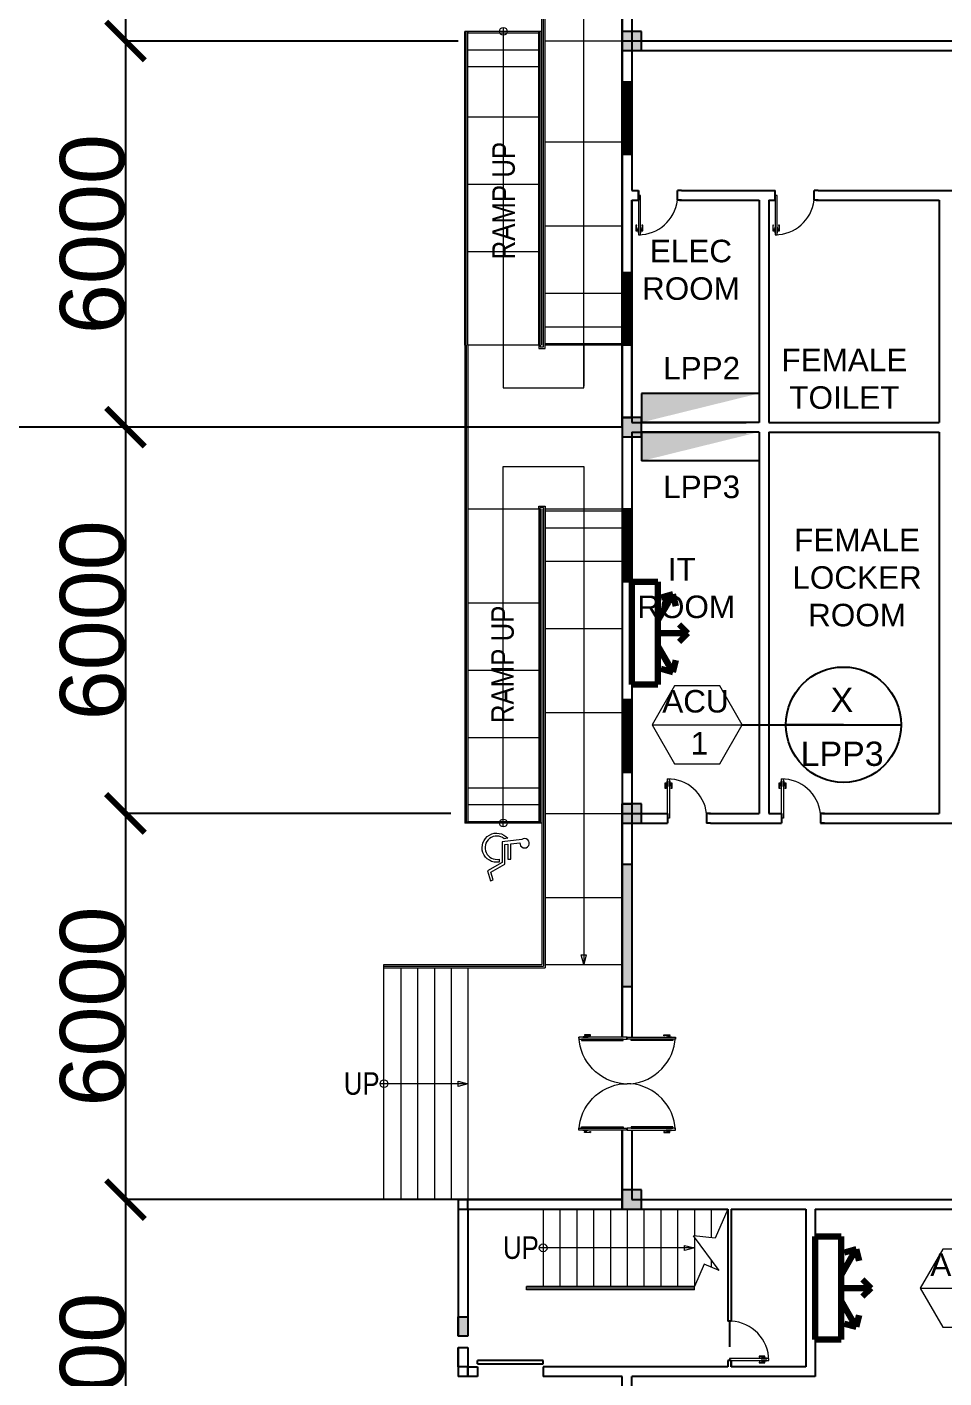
# Model space of a CAD drawing. Header units: millimetres. Extents: x 3339 to 2017737, y 4955 to 2748989.
# Drawn here: x 1275940 to 1290193, y 1246938 to 1267927 of the extents above; entities that cross this region are included whole.
import ezdxf

# ---------------------------------------------------------------- set-up
doc = ezdxf.new("R2010")
doc.units = ezdxf.units.MM
doc.header["$LTSCALE"] = 30
for name, color, linetype, lineweight in [('A-DETL-GENF', 92, 'Continuous', 13), ('A-DOOR', 31, 'Continuous', 13), ('ACU', 4, 'Continuous', 13), ('STAIR', 1, 'Continuous', 5), ('T-WAL', 4, 'Continuous', 5)]:
    doc.layers.add(name, color=color, linetype=linetype, lineweight=lineweight)
for name, color, linetype in [('DIM LINES', 7, 'Continuous'), ('TEXT', 7, 'Continuous'), ('window', 92, 'Continuous')]:
    doc.layers.add(name, color=color, linetype=linetype)
doc.styles.add('Arial Narrow', font='ARIALN.TTF', dxfattribs={"height": 200})
doc.styles.get("Standard").update_dxf_attribs({"font": 'arial.ttf'})
doc.dimstyles.new('GREEN', dxfattribs={"dimtxt": 1000, "dimasz": 600, "dimexe": 0.18, "dimexo": 0.0625, "dimgap": 0.09, "dimtad": 2, "dimdec": 0, "dimzin": 0, "dimdsep": 46, "dimtxsty": 'Standard', "dimblk": 'ARCHTICK', "dimcen": 0.09, "dimclrd": 3, "dimclre": 3, "dimclrt": 2, "dimadec": 0, "dimazin": 0, "dimtfac": 1, "dimtdec": 0, "dimtofl": 0, "dimtmove": 0, "dimatfit": 3, "dimfxl": 1, "dimtolj": 1, "dimtzin": 0, "dimarcsym": 0})
pattern_1 = [(45, (1284139.95848, 1237541.24652), (-0.08838834765, 0.08838834765), [])]
pattern_2 = [(45, (1284139.95848, 1240503.74652), (-0.08838834765, 0.08838834765), [])]

# ---------------------------------------------------------------- blocks, each defined once
blk = doc.blocks.new('_ArchTick')
at = {"color": 0, "linetype": 'ByBlock', "const_width": 0.15}
blk.add_lwpolyline([(-0.5, -0.5), (0.5, 0.5)], dxfattribs=at)
blk = doc.blocks.new('*D723')
at = {"layer": 'Defpoints', "color": 0, "transparency": 16777216}
for p in [(1268483, 1308509), (1285193, 1308509), (1285193, 1238709)]:
    blk.add_point(p, dxfattribs=at)
at = {"layer": 'DIM LINES', "color": 3, "linetype": 'ByBlock', "lineweight": -2, "transparency": 16777216}
for p, q in [((1285193, 1308509), (1268483, 1308509)), ((1268483, 1238709), (1268483, 1308509)), ((1285193, 1238709), (1268483, 1238709))]:
    blk.add_line(p, q, dxfattribs=at)
at = {"layer": 'DIM LINES', "color": 3, "lineweight": -2, "transparency": 16777216, "xscale": 600, "yscale": 600, "zscale": 600}
for p, rotation in [((1268483, 1308509), 90), ((1268483, 1238709), 270)]:
    blk.add_blockref('_ArchTick', p, dxfattribs=dict(at, rotation=rotation))
at = {"layer": 'DIM LINES', "color": 2, "transparency": 16777216, "insert": (1267973, 1273609), "char_height": 1000, "attachment_point": 5, "rotation": 90}
blk.add_mtext('\\A1;69800', dxfattribs=at)
blk = doc.blocks.new('*D756')
at = {"layer": 'Defpoints', "color": 0, "transparency": 16777216}
for p in [(1273181, 1261709), (1285193, 1261709), (1285193, 1238709)]:
    blk.add_point(p, dxfattribs=at)
at = {"layer": 'DIM LINES', "color": 3, "linetype": 'ByBlock', "lineweight": -2, "transparency": 16777216}
for p, q in [((1285193, 1261709), (1273181, 1261709)), ((1273181, 1238709), (1273181, 1261709)), ((1285193, 1238709), (1273181, 1238709))]:
    blk.add_line(p, q, dxfattribs=at)
at = {"layer": 'DIM LINES', "color": 3, "lineweight": -2, "transparency": 16777216, "xscale": 600, "yscale": 600, "zscale": 600}
for p, rotation in [((1273181, 1261709), 90), ((1273181, 1238709), 270)]:
    blk.add_blockref('_ArchTick', p, dxfattribs=dict(at, rotation=rotation))
at = {"layer": 'DIM LINES', "color": 2, "transparency": 16777216, "insert": (1272670, 1250209), "char_height": 1000, "attachment_point": 5, "rotation": 90}
blk.add_mtext('\\A1;23000', dxfattribs=at)
blk = doc.blocks.new('*D877')
at = {"layer": 'Defpoints', "color": 0, "transparency": 16777216}
for p in [(1273181, 1284709), (1285193, 1284709), (1285193, 1261709)]:
    blk.add_point(p, dxfattribs=at)
at = {"layer": 'DIM LINES', "color": 3, "linetype": 'ByBlock', "lineweight": -2, "transparency": 16777216}
for p, q in [((1285193, 1284709), (1273181, 1284709)), ((1273181, 1261709), (1273181, 1284709)), ((1285193, 1261709), (1273181, 1261709))]:
    blk.add_line(p, q, dxfattribs=at)
at = {"layer": 'DIM LINES', "color": 3, "lineweight": -2, "transparency": 16777216, "xscale": 600, "yscale": 600, "zscale": 600}
for p, rotation in [((1273181, 1284709), 90), ((1273181, 1261709), 270)]:
    blk.add_blockref('_ArchTick', p, dxfattribs=dict(at, rotation=rotation))
at = {"layer": 'DIM LINES', "color": 2, "transparency": 16777216, "insert": (1272670, 1273209), "char_height": 1000, "attachment_point": 5, "rotation": 90}
blk.add_mtext('\\A1;23000', dxfattribs=at)
blk = doc.blocks.new('*D757')
at = {"layer": 'Defpoints', "color": 0, "transparency": 16777216}
for p in [(1285193, 1261709), (1277470, 1255709), (1282529, 1255709)]:
    blk.add_point(p, dxfattribs=at)
at = {"layer": 'DIM LINES', "color": 3, "linetype": 'ByBlock', "lineweight": -2, "transparency": 16777216}
for p, q in [((1285193, 1261709), (1277470, 1261709)), ((1277470, 1261709), (1277470, 1255709)), ((1282529, 1255709), (1277470, 1255709))]:
    blk.add_line(p, q, dxfattribs=at)
at = {"layer": 'DIM LINES', "color": 3, "lineweight": -2, "transparency": 16777216, "xscale": 600, "yscale": 600, "zscale": 600}
for p, rotation in [((1277470, 1261709), 90), ((1277470, 1255709), 270)]:
    blk.add_blockref('_ArchTick', p, dxfattribs=dict(at, rotation=rotation))
at = {"layer": 'DIM LINES', "color": 2, "transparency": 16777216, "insert": (1276959, 1258709), "char_height": 1000, "attachment_point": 5, "rotation": 90}
blk.add_mtext('\\A1;6000', dxfattribs=at)
blk = doc.blocks.new('*D758')
at = {"layer": 'Defpoints', "color": 0, "transparency": 16777216}
for p in [(1282529, 1255709), (1277470, 1249709), (1285193, 1249709)]:
    blk.add_point(p, dxfattribs=at)
at = {"layer": 'DIM LINES', "color": 3, "linetype": 'ByBlock', "lineweight": -2, "transparency": 16777216}
for p, q in [((1282529, 1255709), (1277470, 1255709)), ((1277470, 1255709), (1277470, 1249709)), ((1285193, 1249709), (1277470, 1249709))]:
    blk.add_line(p, q, dxfattribs=at)
at = {"layer": 'DIM LINES', "color": 3, "lineweight": -2, "transparency": 16777216, "xscale": 600, "yscale": 600, "zscale": 600}
for p, rotation in [((1277470, 1255709), 90), ((1277470, 1249709), 270)]:
    blk.add_blockref('_ArchTick', p, dxfattribs=dict(at, rotation=rotation))
at = {"layer": 'DIM LINES', "color": 2, "transparency": 16777216, "insert": (1276959, 1252709), "char_height": 1000, "attachment_point": 5, "rotation": 90}
blk.add_mtext('\\A1;6000', dxfattribs=at)
blk = doc.blocks.new('*D759')
at = {"layer": 'Defpoints', "color": 0, "transparency": 16777216}
for p in [(1285193, 1249709), (1277470, 1243709), (1285193, 1243709)]:
    blk.add_point(p, dxfattribs=at)
at = {"layer": 'DIM LINES', "color": 3, "linetype": 'ByBlock', "lineweight": -2, "transparency": 16777216}
for p, q in [((1285193, 1249709), (1277470, 1249709)), ((1277470, 1249709), (1277470, 1243709)), ((1285193, 1243709), (1277470, 1243709))]:
    blk.add_line(p, q, dxfattribs=at)
at = {"layer": 'DIM LINES', "color": 3, "lineweight": -2, "transparency": 16777216, "xscale": 600, "yscale": 600, "zscale": 600}
for p, rotation in [((1277470, 1249709), 90), ((1277470, 1243709), 270)]:
    blk.add_blockref('_ArchTick', p, dxfattribs=dict(at, rotation=rotation))
at = {"layer": 'DIM LINES', "color": 2, "transparency": 16777216, "insert": (1276959, 1246709), "char_height": 1000, "attachment_point": 5, "rotation": 90}
blk.add_mtext('\\A1;6000', dxfattribs=at)
blk = doc.blocks.new('*D760')
at = {"layer": 'Defpoints', "color": 0, "transparency": 16777216}
for p in [(1282642, 1267709), (1277470, 1261709), (1285193, 1261709)]:
    blk.add_point(p, dxfattribs=at)
at = {"layer": 'DIM LINES', "color": 3, "linetype": 'ByBlock', "lineweight": -2, "transparency": 16777216}
for p, q in [((1282642, 1267709), (1277470, 1267709)), ((1277470, 1267709), (1277470, 1261709)), ((1285193, 1261709), (1277470, 1261709))]:
    blk.add_line(p, q, dxfattribs=at)
at = {"layer": 'DIM LINES', "color": 3, "lineweight": -2, "transparency": 16777216, "xscale": 600, "yscale": 600, "zscale": 600}
for p, rotation in [((1277470, 1267709), 90), ((1277470, 1261709), 270)]:
    blk.add_blockref('_ArchTick', p, dxfattribs=dict(at, rotation=rotation))
at = {"layer": 'DIM LINES', "color": 2, "transparency": 16777216, "insert": (1276959, 1264709), "char_height": 1000, "attachment_point": 5, "rotation": 90}
blk.add_mtext('\\A1;6000', dxfattribs=at)
blk = doc.blocks.new('*D762')
at = {"layer": 'Defpoints', "color": 0, "transparency": 16777216}
for p in [(1285193, 1273709), (1277470, 1267709), (1282642, 1267709)]:
    blk.add_point(p, dxfattribs=at)
at = {"layer": 'DIM LINES', "color": 3, "linetype": 'ByBlock', "lineweight": -2, "transparency": 16777216}
for p, q in [((1285193, 1273709), (1277470, 1273709)), ((1277470, 1273709), (1277470, 1267709)), ((1282642, 1267709), (1277470, 1267709))]:
    blk.add_line(p, q, dxfattribs=at)
at = {"layer": 'DIM LINES', "color": 3, "lineweight": -2, "transparency": 16777216, "xscale": 600, "yscale": 600, "zscale": 600}
for p, rotation in [((1277470, 1273709), 90), ((1277470, 1267709), 270)]:
    blk.add_blockref('_ArchTick', p, dxfattribs=dict(at, rotation=rotation))
at = {"layer": 'DIM LINES', "color": 2, "transparency": 16777216, "insert": (1276959, 1270709), "char_height": 1000, "attachment_point": 5, "rotation": 90}
blk.add_mtext('\\A1;6000', dxfattribs=at)
blk = doc.blocks.new('slash')
at = {"layer": 'STAIR'}
for p, q in [((2543, 11669), (2695, 12018)), ((2309, 11772), (2708, 11231)), ((2173, 10818), (2370, 11270))]:
    blk.add_line(p, q, dxfattribs=at)
for points in [[(2309, 11772), (2543, 11669)], [(2370, 11270), (2708, 11231)]]:
    blk.add_lwpolyline(points, dxfattribs=at)
blk = doc.blocks.new('double door no base 0.5')
at = {"color": 0}
for p, q in [((62065, 59903), (62095, 59903)), ((63478, 59903), (63508, 59903))]:
    blk.add_line(p, q, dxfattribs=at)
at = {"layer": 'A-DETL-GENF'}
for p, q in [((62095, 59843), (62095, 59193)), ((62118, 59843), (62095, 59843)), ((62118, 59193), (62118, 59843)), ((63456, 59193), (63456, 59843)), ((63456, 59843), (63478, 59843)), ((63478, 59843), (63478, 59193)), ((62036, 59324), (62027, 59332)), ((62027, 59332), (62027, 59271)), ((62042, 59332), (62027, 59332)), ((62027, 59271), (62036, 59271)), ((62037, 59271), (62027, 59271)), ((62027, 59271), (62027, 59242)), ((62027, 59242), (62037, 59242)), ((62036, 59271), (62036, 59324)), ((62036, 59324), (62042, 59324)), ((62037, 59242), (62037, 59271)), ((62037, 59268), (62037, 59244)), ((62061, 59268), (62037, 59268)), ((62037, 59244), (62061, 59244)), ((62042, 59324), (62042, 59332)), ((62065, 59299), (62061, 59294)), ((62061, 59294), (62061, 59218)), ((62061, 59244), (62061, 59268)), ((62061, 59218), (62065, 59214)), ((62065, 59214), (62065, 59299)), ((62095, 59193), (62118, 59193)), ((63478, 59193), (63456, 59193)), ((63508, 59214), (63508, 59299)), ((63508, 59299), (63513, 59294)), ((63513, 59218), (63508, 59214)), ((63513, 59294), (63513, 59218)), ((63513, 59244), (63513, 59268)), ((63513, 59268), (63537, 59268)), ((63537, 59244), (63513, 59244)), ((63532, 59324), (63532, 59332)), ((63532, 59332), (63546, 59332)), ((63538, 59324), (63532, 59324)), ((63537, 59271), (63546, 59271)), ((63537, 59242), (63537, 59271)), ((63537, 59268), (63537, 59244)), ((63546, 59242), (63537, 59242)), ((63538, 59324), (63546, 59332)), ((63538, 59271), (63538, 59324)), ((63546, 59271), (63538, 59271)), ((63546, 59332), (63546, 59271)), ((63546, 59271), (63546, 59242))]:
    blk.add_line(p, q, dxfattribs=at)
at = {"layer": 'A-DOOR', "lineweight": 18}
for p, q in [((62065, 59903), (62065, 59153)), ((62065, 59903), (62095, 59903)), ((62095, 59153), (62095, 59903)), ((63478, 59153), (63478, 59903)), ((63508, 59903), (63478, 59903)), ((63508, 59903), (63508, 59153)), ((62065, 59153), (62095, 59153)), ((63508, 59153), (63478, 59153))]:
    blk.add_line(p, q, dxfattribs=at)
at = {"layer": 'A-DOOR'}
blk.add_line((62787, 59847), (62787, 59903), dxfattribs=at)
for centre, start, end in [((62030, 59913), 272.6963, 355.0387), ((63544, 59913), 184.9613, 267.3037)]:
    blk.add_arc(centre, 760, start, end, dxfattribs=at)

msp = doc.modelspace()

# ---------------------------------------------------------------- hatches: boundary and pattern name
h = msp.add_hatch(color=2)
h.dxf.hatch_style = 1
h.paths.add_polyline_path([(1285493.449, 1267859.357), (1285193.449, 1267859.357), (1285193.449, 1267559.357), (1285493.449, 1267559.357)])
at = {"true_color": 0xf8d731}
h = msp.add_hatch(color=40, dxfattribs=at)
h.dxf.hatch_style = 1
h.paths.add_polyline_path([(1285493.449, 1262234.177), (1285493.449, 1261784.177), (1287318.449, 1262234.177)])
h = msp.add_hatch(color=2)
h.dxf.hatch_style = 1
h.paths.add_polyline_path([(1285493.449, 1261859.357), (1285193.449, 1261859.357), (1285193.449, 1261559.357), (1285493.449, 1261559.357)])
h = msp.add_hatch(color=40, dxfattribs=at)
h.dxf.hatch_style = 1
h.paths.add_polyline_path([(1285493.449, 1261634.177), (1285493.449, 1261184.177), (1287318.449, 1261634.177)])
h = msp.add_hatch(color=2)
h.dxf.hatch_style = 1
h.paths.add_polyline_path([(1285493.449, 1255859.357), (1285193.449, 1255859.357), (1285193.449, 1255559.357), (1285493.449, 1255559.357)])
h = msp.add_hatch(color=2)
h.dxf.hatch_style = 1
h.paths.add_polyline_path([(1285493.449, 1249859.357), (1285193.449, 1249859.357), (1285193.449, 1249559.357), (1285493.449, 1249559.357)])
at = {"layer": 'window'}
h = msp.add_hatch(color=256, dxfattribs=at)
h.dxf.hatch_style = 1
h.paths.add_polyline_path([(1282793.449, 1247889.357), (1282643.449, 1247889.357), (1282643.449, 1247589.357), (1282793.449, 1247589.357)])
h.paths.add_polyline_path([(1282793.449, 1294689.357), (1282643.449, 1294689.357), (1282643.449, 1294389.357), (1282793.449, 1294389.357)])
h = msp.add_hatch(dxfattribs=at)
h.set_pattern_fill('ANSI31', color=256)
h.set_pattern_definition(pattern_2)
h.paths.add_polyline_path([(1285343.449, 1267071.857), (1285193.449, 1267071.857), (1285193.449, 1265946.857), (1285343.449, 1265946.857)])
h = msp.add_hatch(dxfattribs=at)
h.set_pattern_fill('ANSI31', color=256)
h.set_pattern_definition(pattern_1)
h.paths.add_polyline_path([(1285343.449, 1264109.357), (1285193.449, 1264109.357), (1285193.449, 1262984.357), (1285343.449, 1262984.357)])
h = msp.add_hatch(dxfattribs=at)
h.set_pattern_fill('ANSI31', color=256)
h.set_pattern_definition(pattern_1)
h.paths.add_polyline_path([(1285343.449, 1259309.357), (1285193.449, 1259309.357), (1285193.449, 1260434.357), (1285343.449, 1260434.357)])
h = msp.add_hatch(dxfattribs=at)
h.set_pattern_fill('ANSI31', color=256)
h.set_pattern_definition(pattern_2)
h.paths.add_polyline_path([(1285343.449, 1256346.857), (1285193.449, 1256346.857), (1285193.449, 1257471.857), (1285343.449, 1257471.857)])
h = msp.add_hatch(color=256, dxfattribs=at)
h.dxf.hatch_style = 1
h.paths.add_polyline_path([(1285341.829, 1254920.107), (1285193.449, 1254920.107), (1285193.449, 1253020.107), (1285341.829, 1253020.107)])

# ---------------------------------------------------------------- linework, layer by layer
for p, q in [((1285193.449, 1271187.858), (1285193.449, 1252230.857)), ((1285343.449, 1271187.858), (1285343.449, 1265384.357)), ((1285193.449, 1267709.357), (1285193.449, 1267559.357)), ((1285343.449, 1267559.357), (1285343.449, 1265384.357)), ((1285343.449, 1265234.357), (1285343.449, 1261784.357)), ((1285343.449, 1261859.357), (1285343.449, 1265234.357)), ((1286110.949, 1265384.357), (1286049.325, 1265384.357)), ((1286049.325, 1265234.357), (1286049.325, 1265384.357)), ((1286110.949, 1265234.357), (1286049.325, 1265234.357)), ((1288235.949, 1265384.177), (1288174.325, 1265384.177)), ((1288174.325, 1265234.177), (1288174.325, 1265384.177)), ((1288235.949, 1265234.177), (1288174.325, 1265234.177)), ((1285343.449, 1264109.357), (1285343.449, 1262984.357)), ((1287318.449, 1262234.177), (1285493.449, 1262234.177)), ((1285493.449, 1262234.177), (1285493.449, 1261784.177)), ((1287318.449, 1262234.177), (1287318.449, 1261784.177)), ((1285193.449, 1261709.357), (1285193.449, 1261859.357)), ((1285193.449, 1261859.357), (1285343.449, 1261859.357)), ((1285193.449, 1261709.357), (1285193.449, 1261559.357)), ((1287318.449, 1261784.177), (1285493.449, 1261784.177)), ((1285493.449, 1261559.357), (1285493.449, 1261709.357)), ((1285493.449, 1261559.177), (1285493.449, 1261709.177)), ((1285193.449, 1261559.357), (1285343.449, 1261559.357)), ((1285343.449, 1261634.357), (1285343.449, 1252230.857)), ((1285343.449, 1261559.357), (1285493.449, 1261559.357)), ((1287318.449, 1261634.177), (1285493.449, 1261634.177)), ((1285493.449, 1261634.177), (1285493.449, 1261184.177)), ((1287318.449, 1261634.177), (1287318.449, 1261184.177)), ((1287318.449, 1261184.177), (1285493.449, 1261184.177)), ((1287056.788, 1257087.338), (1287731.408, 1257087.338)), ((1288631.408, 1257087.338), (1287731.408, 1257087.338)), ((1287731.408, 1257087.338), (1289531.408, 1257087.338)), ((1288631.408, 1257087.338), (1288631.408, 1257087.338)), ((1288631.408, 1256191.068), (1288631.408, 1256187.338)), ((1285193.449, 1255709.357), (1285193.449, 1255859.357)), ((1285193.449, 1255859.357), (1285343.449, 1255859.357)), ((1285343.449, 1255559.357), (1285343.449, 1252230.857)), ((1286564.699, 1255709.357), (1286503.075, 1255709.357)), ((1286503.075, 1255709.357), (1286503.075, 1255559.357)), ((1286564.699, 1255559.357), (1286503.075, 1255559.357)), ((1288335.949, 1255709.177), (1288274.325, 1255709.177)), ((1288274.325, 1255709.177), (1288274.325, 1255559.177)), ((1288335.949, 1255559.177), (1288274.325, 1255559.177)), ((1285193.449, 1254920.107), (1285193.449, 1253020.107)), ((1285193.449, 1250787.857), (1285193.449, 1249559.357)), ((1285343.449, 1250787.857), (1285343.449, 1249709.357)), ((1282793.449, 1249709.357), (1282643.449, 1249709.357)), ((1282643.449, 1249709.357), (1282643.449, 1249559.357)), ((1282793.449, 1249559.357), (1282793.449, 1249709.357)), ((1282643.449, 1249559.357), (1282793.449, 1249559.357)), ((1283701.783, 1249559.357), (1286835.116, 1249559.357)), ((1282793.449, 1247109.357), (1282643.449, 1247109.357)), ((1282793.449, 1247109.357), (1282793.449, 1246959.357)), ((1282793.449, 1246959.357), (1282793.449, 1247109.357))]:
    msp.add_line(p, q)
at = {"color": 0}
for p, q in [((1285193.449, 1267709.357), (1285193.449, 1271187.858)), ((1285193.449, 1267709.357), (1285193.449, 1270109.357)), ((1285193.449, 1261709.357), (1285193.449, 1267709.357)), ((1285193.449, 1267709.357), (1291193.449, 1267709.357)), ((1285193.449, 1267559.357), (1291343.449, 1267559.357)), ((1285193.449, 1261709.357), (1285193.449, 1265309.357)), ((1285343.449, 1265384.357), (1285443.449, 1265384.357)), ((1285343.449, 1265234.357), (1285443.449, 1265234.357)), ((1285443.449, 1265309.357), (1285443.449, 1265384.357)), ((1285443.449, 1265384.357), (1285443.449, 1265234.357)), ((1285443.449, 1265234.357), (1285443.449, 1265384.357)), ((1286082.449, 1265234.357), (1287318.449, 1265234.357)), ((1286110.949, 1265384.357), (1287568.449, 1265384.177)), ((1287318.449, 1265234.177), (1287318.449, 1261784.177)), ((1287468.449, 1265234.177), (1287468.449, 1261784.177)), ((1287468.449, 1265234.177), (1287568.449, 1265234.177)), ((1287568.449, 1265234.177), (1287568.449, 1265384.177)), ((1287568.449, 1265234.177), (1287568.449, 1265384.177)), ((1288207.449, 1265234.177), (1290118.449, 1265234.177)), ((1288235.949, 1265384.177), (1290368.449, 1265384.177)), ((1290118.449, 1265234.177), (1290118.449, 1261784.177)), ((1285343.449, 1261784.357), (1287118.449, 1261784.357)), ((1287468.449, 1261784.177), (1290118.449, 1261784.177)), ((1290068.449, 1261784.357), (1290118.449, 1261784.357)), ((1285343.449, 1261634.357), (1287118.449, 1261634.357)), ((1287318.449, 1261634.177), (1287318.449, 1255709.177)), ((1287468.449, 1261634.177), (1287468.449, 1255709.177)), ((1287468.449, 1261634.177), (1290118.449, 1261634.177)), ((1290118.449, 1261634.177), (1290118.449, 1255709.177)), ((1285193.449, 1252230.857), (1285193.449, 1255709.357)), ((1285193.449, 1255709.357), (1285897.199, 1255709.357)), ((1285193.449, 1255559.357), (1285897.199, 1255559.357)), ((1285343.449, 1255709.357), (1285897.199, 1255709.357)), ((1285897.199, 1255709.357), (1285897.199, 1255559.357)), ((1285897.199, 1255709.357), (1285897.199, 1255559.357)), ((1286536.199, 1255709.357), (1287318.449, 1255709.357)), ((1286564.699, 1255559.357), (1287668.449, 1255559.177)), ((1287468.449, 1255709.177), (1287668.449, 1255709.177)), ((1287468.449, 1255709.177), (1287668.449, 1255709.177)), ((1287668.449, 1255709.177), (1287668.449, 1255559.177)), ((1287668.449, 1255709.177), (1287668.449, 1255559.177)), ((1288274.325, 1255559.357), (1293525.949, 1255559.357)), ((1288307.449, 1255709.177), (1290118.449, 1255709.177)), ((1290068.449, 1255709.357), (1290118.449, 1255709.357)), ((1285193.449, 1249559.357), (1285193.449, 1250787.857)), ((1282643.449, 1249709.357), (1285193.449, 1249709.357)), ((1282643.449, 1249709.357), (1282643.449, 1247589.357)), ((1285193.449, 1249559.357), (1285193.449, 1249709.357)), ((1285193.449, 1249709.357), (1285193.449, 1249559.357)), ((1285193.449, 1249709.357), (1285193.449, 1249559.357)), ((1285343.449, 1249709.357), (1296232.912, 1249709.357)), ((1285493.449, 1249709.357), (1288193.449, 1249709.357)), ((1282793.449, 1249559.357), (1285193.449, 1249559.357)), ((1282793.449, 1249559.357), (1282793.449, 1247589.357)), ((1285193.449, 1249559.357), (1286835.116, 1249559.357)), ((1285493.449, 1249559.357), (1286835.116, 1249559.357)), ((1286835.116, 1249559.357), (1286835.116, 1247819.345)), ((1286885.116, 1249559.357), (1288043.449, 1249559.357)), ((1286885.116, 1249559.357), (1288043.449, 1249559.357)), ((1286885.116, 1249559.357), (1286885.116, 1247819.345)), ((1288043.449, 1249559.357), (1288043.449, 1247109.357)), ((1288193.449, 1249559.357), (1296232.912, 1249559.357)), ((1288193.449, 1249559.357), (1288193.449, 1246959.357)), ((1288193.449, 1249559.357), (1288193.449, 1247109.357)), ((1286885.116, 1247819.345), (1286835.116, 1247819.345)), ((1286860.116, 1247819.345), (1286860.116, 1247419.345)), ((1282643.449, 1247409.357), (1282643.449, 1246959.357)), ((1282643.449, 1247109.357), (1282643.449, 1247409.357)), ((1282643.449, 1247409.357), (1282793.449, 1247409.357)), ((1282793.449, 1247409.357), (1282793.449, 1247109.357)), ((1282943.449, 1247159.357), (1282943.449, 1247209.357)), ((1283962.894, 1247209.357), (1282943.449, 1247209.357)), ((1282943.449, 1247159.357), (1283962.894, 1247159.357)), ((1283962.894, 1247159.357), (1283962.894, 1247209.357)), ((1286835.116, 1247209.357), (1286835.116, 1247109.357)), ((1286885.116, 1247209.357), (1286835.116, 1247209.357)), ((1286885.116, 1247209.357), (1286885.116, 1247109.357)), ((1286885.116, 1247109.357), (1286885.116, 1247209.357)), ((1282793.449, 1246959.357), (1282643.449, 1246959.357)), ((1282793.449, 1247109.357), (1282943.449, 1247109.357)), ((1282943.449, 1246959.357), (1282793.449, 1246959.357)), ((1282943.449, 1247109.357), (1282943.449, 1246959.357)), ((1283962.894, 1247109.357), (1283962.894, 1246959.357)), ((1286835.116, 1247109.357), (1283962.894, 1247109.357)), ((1285193.449, 1246959.357), (1283962.894, 1246959.357)), ((1285193.449, 1239009.357), (1285193.449, 1246959.357)), ((1285343.449, 1243709.357), (1285343.449, 1246959.357)), ((1288193.449, 1246959.357), (1285343.449, 1246959.357)), ((1288043.449, 1247109.357), (1286885.116, 1247109.357))]:
    msp.add_line(p, q, dxfattribs=at)
at = {"lineweight": 211, "ltscale": 5}
msp.add_line((1285909.847, 1258997.567), (1285976.407, 1259112.851), dxfattribs=at)
for points in [[(1285493.449, 1267859.357), (1285193.449, 1267859.357), (1285193.449, 1267559.357), (1285493.449, 1267559.357), (1285493.449, 1267859.357)], [(1285493.449, 1261859.357), (1285193.449, 1261859.357), (1285193.449, 1261559.357), (1285493.449, 1261559.357), (1285493.449, 1261859.357)], [(1285493.449, 1255859.357), (1285193.449, 1255859.357), (1285193.449, 1255559.357), (1285493.449, 1255559.357), (1285493.449, 1255859.357)], [(1285493.449, 1249859.357), (1285193.449, 1249859.357), (1285193.449, 1249559.357), (1285493.449, 1249559.357), (1285493.449, 1249859.357)]]:
    msp.add_lwpolyline(points, close=True)
msp.add_circle((1288631.408, 1257087.338), 896.27)
at = {"layer": 'A-DETL-GENF'}
for p, q in [((1285405.349, 1264849.95), (1285405.349, 1264788.145)), ((1285419.72, 1264849.95), (1285405.349, 1264849.95)), ((1285413.935, 1264841.059), (1285405.349, 1264849.645)), ((1285413.935, 1264788.145), (1285413.935, 1264841.059)), ((1285413.935, 1264841.059), (1285419.72, 1264841.059)), ((1285419.72, 1264841.059), (1285419.72, 1264849.95)), ((1285443.449, 1264816.72), (1285438.687, 1264811.957)), ((1285438.687, 1264811.957), (1285438.687, 1264735.757)), ((1285443.449, 1264730.995), (1285443.449, 1264816.72)), ((1285478.212, 1264811.957), (1285473.449, 1264816.72)), ((1285473.449, 1264816.72), (1285473.449, 1264730.995)), ((1285478.212, 1264735.757), (1285478.212, 1264811.957)), ((1285511.549, 1264849.95), (1285497.179, 1264849.95)), ((1285497.179, 1264849.95), (1285497.179, 1264841.059)), ((1285497.179, 1264841.059), (1285502.964, 1264841.059)), ((1285502.964, 1264841.059), (1285511.549, 1264849.645)), ((1285502.964, 1264841.059), (1285502.964, 1264788.145)), ((1285511.549, 1264788.145), (1285511.549, 1264849.95)), ((1287530.349, 1264849.77), (1287530.349, 1264787.965)), ((1287544.72, 1264849.77), (1287530.349, 1264849.77)), ((1287538.935, 1264840.879), (1287530.349, 1264849.465)), ((1287538.935, 1264787.965), (1287538.935, 1264840.879)), ((1287538.935, 1264840.879), (1287544.72, 1264840.879)), ((1287544.72, 1264840.879), (1287544.72, 1264849.77)), ((1287568.449, 1264816.54), (1287563.687, 1264811.777)), ((1287563.687, 1264811.777), (1287563.687, 1264735.577)), ((1287568.449, 1264730.815), (1287568.449, 1264816.54)), ((1287603.212, 1264811.777), (1287598.449, 1264816.54)), ((1287598.449, 1264816.54), (1287598.449, 1264730.815)), ((1287603.212, 1264735.577), (1287603.212, 1264811.777)), ((1287636.549, 1264849.77), (1287622.179, 1264849.77)), ((1287622.179, 1264849.77), (1287622.179, 1264840.879)), ((1287622.179, 1264840.879), (1287627.964, 1264840.879)), ((1287627.964, 1264840.879), (1287636.549, 1264849.465)), ((1287627.964, 1264840.879), (1287627.964, 1264787.965)), ((1287636.549, 1264787.965), (1287636.549, 1264849.77)), ((1285405.349, 1264788.145), (1285413.935, 1264788.145)), ((1285414.874, 1264788.145), (1285405.349, 1264788.145)), ((1285405.349, 1264788.145), (1285405.349, 1264759.57)), ((1285405.349, 1264759.57), (1285414.874, 1264759.57)), ((1285414.874, 1264759.57), (1285414.874, 1264788.145)), ((1285414.874, 1264785.764), (1285414.874, 1264761.951)), ((1285438.687, 1264785.764), (1285414.874, 1264785.764)), ((1285414.874, 1264761.951), (1285438.687, 1264761.951)), ((1285438.687, 1264761.951), (1285438.687, 1264785.764)), ((1285438.687, 1264735.757), (1285443.449, 1264730.995)), ((1285473.449, 1264730.995), (1285478.212, 1264735.757)), ((1285502.024, 1264785.764), (1285478.212, 1264785.764)), ((1285478.212, 1264785.764), (1285478.212, 1264761.951)), ((1285478.212, 1264761.951), (1285502.024, 1264761.951)), ((1285502.024, 1264788.145), (1285502.024, 1264759.57)), ((1285511.549, 1264788.145), (1285502.024, 1264788.145)), ((1285502.024, 1264761.951), (1285502.024, 1264785.764)), ((1285502.024, 1264759.57), (1285511.549, 1264759.57)), ((1285502.964, 1264788.145), (1285511.549, 1264788.145)), ((1285511.549, 1264759.57), (1285511.549, 1264788.145)), ((1287530.349, 1264787.965), (1287538.935, 1264787.965)), ((1287539.874, 1264787.965), (1287530.349, 1264787.965)), ((1287530.349, 1264787.965), (1287530.349, 1264759.39)), ((1287530.349, 1264759.39), (1287539.874, 1264759.39)), ((1287539.874, 1264759.39), (1287539.874, 1264787.965)), ((1287539.874, 1264785.584), (1287539.874, 1264761.771)), ((1287563.687, 1264785.584), (1287539.874, 1264785.584)), ((1287539.874, 1264761.771), (1287563.687, 1264761.771)), ((1287563.687, 1264761.771), (1287563.687, 1264785.584)), ((1287563.687, 1264735.577), (1287568.449, 1264730.815)), ((1287598.449, 1264730.815), (1287603.212, 1264735.577)), ((1287627.024, 1264785.584), (1287603.212, 1264785.584)), ((1287603.212, 1264785.584), (1287603.212, 1264761.771)), ((1287603.212, 1264761.771), (1287627.024, 1264761.771)), ((1287627.024, 1264787.965), (1287627.024, 1264759.39)), ((1287636.549, 1264787.965), (1287627.024, 1264787.965)), ((1287627.024, 1264761.771), (1287627.024, 1264785.584)), ((1287627.024, 1264759.39), (1287636.549, 1264759.39)), ((1287627.964, 1264787.965), (1287636.549, 1264787.965)), ((1287636.549, 1264759.39), (1287636.549, 1264787.965)), ((1285859.099, 1256155.57), (1285859.099, 1256184.145)), ((1285859.099, 1256184.145), (1285868.624, 1256184.145)), ((1285868.624, 1256184.145), (1285868.624, 1256155.57)), ((1285892.437, 1256207.957), (1285897.199, 1256212.72)), ((1285892.437, 1256131.757), (1285892.437, 1256207.957)), ((1285897.199, 1256212.72), (1285897.199, 1256126.995)), ((1285927.199, 1256212.72), (1285931.962, 1256207.957)), ((1285927.199, 1256126.995), (1285927.199, 1256212.72)), ((1285931.962, 1256207.957), (1285931.962, 1256131.757)), ((1285955.774, 1256155.57), (1285955.774, 1256184.145)), ((1285955.774, 1256184.145), (1285965.299, 1256184.145)), ((1285965.299, 1256184.145), (1285965.299, 1256155.57)), ((1287630.349, 1256155.39), (1287630.349, 1256183.965)), ((1287630.349, 1256183.965), (1287639.874, 1256183.965)), ((1287639.874, 1256183.965), (1287639.874, 1256155.39)), ((1287663.687, 1256207.777), (1287668.449, 1256212.54)), ((1287663.687, 1256131.577), (1287663.687, 1256207.777)), ((1287668.449, 1256212.54), (1287668.449, 1256126.815)), ((1287698.449, 1256212.54), (1287703.212, 1256207.777)), ((1287698.449, 1256126.815), (1287698.449, 1256212.54)), ((1287703.212, 1256207.777), (1287703.212, 1256131.577)), ((1287727.024, 1256155.39), (1287727.024, 1256183.965)), ((1287727.024, 1256183.965), (1287736.549, 1256183.965)), ((1287736.549, 1256183.965), (1287736.549, 1256155.39)), ((1285859.099, 1256093.765), (1285859.099, 1256155.57)), ((1285859.099, 1256155.57), (1285867.685, 1256155.57)), ((1285868.624, 1256155.57), (1285859.099, 1256155.57)), ((1285867.685, 1256102.655), (1285859.099, 1256094.07)), ((1285873.47, 1256093.765), (1285859.099, 1256093.765)), ((1285867.685, 1256155.57), (1285867.685, 1256102.655)), ((1285867.685, 1256102.655), (1285873.47, 1256102.655)), ((1285868.624, 1256157.951), (1285868.624, 1256181.764)), ((1285868.624, 1256181.764), (1285892.437, 1256181.764)), ((1285892.437, 1256157.951), (1285868.624, 1256157.951)), ((1285873.47, 1256102.655), (1285873.47, 1256093.765)), ((1285892.437, 1256181.764), (1285892.437, 1256157.951)), ((1285897.199, 1256126.995), (1285892.437, 1256131.757)), ((1285931.962, 1256131.757), (1285927.199, 1256126.995)), ((1285931.962, 1256157.951), (1285931.962, 1256181.764)), ((1285931.962, 1256181.764), (1285955.774, 1256181.764)), ((1285955.774, 1256157.951), (1285931.962, 1256157.951)), ((1285950.929, 1256093.765), (1285950.929, 1256102.655)), ((1285950.929, 1256102.655), (1285956.714, 1256102.655)), ((1285965.299, 1256093.765), (1285950.929, 1256093.765)), ((1285955.774, 1256181.764), (1285955.774, 1256157.951)), ((1285965.299, 1256155.57), (1285955.774, 1256155.57)), ((1285956.714, 1256102.655), (1285956.714, 1256155.57)), ((1285956.714, 1256155.57), (1285965.299, 1256155.57)), ((1285956.714, 1256102.655), (1285965.299, 1256094.07)), ((1285965.299, 1256155.57), (1285965.299, 1256093.765)), ((1287630.349, 1256093.585), (1287630.349, 1256155.39)), ((1287630.349, 1256155.39), (1287638.935, 1256155.39)), ((1287639.874, 1256155.39), (1287630.349, 1256155.39)), ((1287638.935, 1256102.475), (1287630.349, 1256093.89)), ((1287644.72, 1256093.585), (1287630.349, 1256093.585)), ((1287638.935, 1256155.39), (1287638.935, 1256102.475)), ((1287638.935, 1256102.475), (1287644.72, 1256102.475)), ((1287639.874, 1256157.771), (1287639.874, 1256181.584)), ((1287639.874, 1256181.584), (1287663.687, 1256181.584)), ((1287663.687, 1256157.771), (1287639.874, 1256157.771)), ((1287644.72, 1256102.475), (1287644.72, 1256093.585)), ((1287663.687, 1256181.584), (1287663.687, 1256157.771)), ((1287668.449, 1256126.815), (1287663.687, 1256131.577)), ((1287703.212, 1256131.577), (1287698.449, 1256126.815)), ((1287703.212, 1256157.771), (1287703.212, 1256181.584)), ((1287703.212, 1256181.584), (1287727.024, 1256181.584)), ((1287727.024, 1256157.771), (1287703.212, 1256157.771)), ((1287722.179, 1256093.585), (1287722.179, 1256102.475)), ((1287722.179, 1256102.475), (1287727.964, 1256102.475)), ((1287736.549, 1256093.585), (1287722.179, 1256093.585)), ((1287727.024, 1256181.584), (1287727.024, 1256157.771)), ((1287736.549, 1256155.39), (1287727.024, 1256155.39)), ((1287727.964, 1256102.475), (1287727.964, 1256155.39)), ((1287727.964, 1256155.39), (1287736.549, 1256155.39)), ((1287727.964, 1256102.475), (1287736.549, 1256093.89)), ((1287736.549, 1256155.39), (1287736.549, 1256093.585)), ((1287319.523, 1247277.457), (1287319.523, 1247263.087)), ((1287381.328, 1247277.457), (1287319.523, 1247277.457)), ((1287319.523, 1247263.087), (1287328.414, 1247263.087)), ((1287328.414, 1247185.628), (1287319.523, 1247185.628)), ((1287319.523, 1247185.628), (1287319.523, 1247171.257)), ((1287319.523, 1247171.257), (1287381.328, 1247171.257)), ((1287328.414, 1247268.872), (1287319.829, 1247277.457)), ((1287328.414, 1247179.843), (1287319.829, 1247171.257)), ((1287328.414, 1247263.087), (1287328.414, 1247268.872)), ((1287328.414, 1247268.872), (1287381.328, 1247268.872)), ((1287328.414, 1247179.843), (1287328.414, 1247185.628)), ((1287381.328, 1247179.843), (1287328.414, 1247179.843)), ((1287357.516, 1247244.12), (1287352.753, 1247239.357)), ((1287352.753, 1247239.357), (1287438.478, 1247239.357)), ((1287438.478, 1247209.357), (1287352.753, 1247209.357)), ((1287352.753, 1247209.357), (1287357.516, 1247204.595)), ((1287433.716, 1247244.12), (1287357.516, 1247244.12)), ((1287357.516, 1247204.595), (1287433.716, 1247204.595)), ((1287381.328, 1247268.872), (1287381.328, 1247277.457)), ((1287409.903, 1247277.457), (1287381.328, 1247277.457)), ((1287381.328, 1247277.457), (1287381.328, 1247267.932)), ((1287381.328, 1247267.932), (1287409.903, 1247267.932)), ((1287381.328, 1247180.782), (1287381.328, 1247171.257)), ((1287409.903, 1247180.782), (1287381.328, 1247180.782)), ((1287381.328, 1247171.257), (1287381.328, 1247179.843)), ((1287381.328, 1247171.257), (1287409.903, 1247171.257)), ((1287383.71, 1247267.932), (1287383.71, 1247244.12)), ((1287407.522, 1247267.932), (1287383.71, 1247267.932)), ((1287383.71, 1247244.12), (1287407.522, 1247244.12)), ((1287407.522, 1247204.595), (1287383.71, 1247204.595)), ((1287383.71, 1247204.595), (1287383.71, 1247180.782)), ((1287383.71, 1247180.782), (1287407.522, 1247180.782)), ((1287407.522, 1247244.12), (1287407.522, 1247267.932)), ((1287407.522, 1247180.782), (1287407.522, 1247204.595)), ((1287409.903, 1247267.932), (1287409.903, 1247277.457)), ((1287409.903, 1247171.257), (1287409.903, 1247180.782)), ((1287438.478, 1247239.357), (1287433.716, 1247244.12)), ((1287433.716, 1247204.595), (1287438.478, 1247209.357))]:
    msp.add_line(p, q, dxfattribs=at)
at = {"layer": 'A-DOOR', "lineweight": 18}
for p, q in [((1285473.449, 1265309.357), (1285443.449, 1265309.357)), ((1285443.449, 1265309.357), (1285443.449, 1264698.857)), ((1285443.449, 1265309.357), (1285443.449, 1265234.357)), ((1285473.449, 1264698.857), (1285473.449, 1265309.357)), ((1287598.449, 1265309.177), (1287568.449, 1265309.177)), ((1287568.449, 1265309.177), (1287568.449, 1264698.677)), ((1287568.449, 1265309.177), (1287568.449, 1265234.177)), ((1287598.449, 1264698.677), (1287598.449, 1265309.177)), ((1285443.449, 1264698.857), (1285473.449, 1264698.857)), ((1287568.449, 1264698.677), (1287598.449, 1264698.677)), ((1285897.199, 1255634.357), (1285897.199, 1256244.857)), ((1285897.199, 1256244.857), (1285927.199, 1256244.857)), ((1285927.199, 1256244.857), (1285927.199, 1255634.357)), ((1287668.449, 1255634.177), (1287668.449, 1256244.677)), ((1287668.449, 1256244.677), (1287698.449, 1256244.677)), ((1287698.449, 1256244.677), (1287698.449, 1255634.177)), ((1285897.199, 1255634.357), (1285897.199, 1255709.357)), ((1285927.199, 1255634.357), (1285897.199, 1255634.357)), ((1287668.449, 1255634.177), (1287668.449, 1255709.177)), ((1287698.449, 1255634.177), (1287668.449, 1255634.177)), ((1286860.116, 1247239.357), (1286860.116, 1247209.357)), ((1287470.616, 1247239.357), (1286860.116, 1247239.357)), ((1286860.116, 1247209.357), (1287470.616, 1247209.357)), ((1287470.616, 1247209.357), (1287470.616, 1247239.357))]:
    msp.add_line(p, q, dxfattribs=at)
at = {"layer": 'A-DOOR'}
for centre, start, end in [((1285443.449, 1265309.357), 270, 352.94338), ((1287568.449, 1265309.177), 270, 352.94338), ((1285897.199, 1255634.357), 7.05662, 90), ((1287668.449, 1255634.177), 7.05662, 90), ((1286860.116, 1247209.357), 0, 87.6530792)]:
    msp.add_arc(centre, 610.5, start, end, dxfattribs=at)
at = {"layer": 'ACU', "lineweight": 211, "ltscale": 5}
for p, q in [((1285743.449, 1259309.357), (1285343.449, 1259309.357)), ((1285343.449, 1259309.357), (1285343.449, 1257709.357)), ((1285743.449, 1257709.357), (1285743.449, 1259309.357)), ((1285743.449, 1259309.357), (1285743.449, 1258709.357)), ((1285743.449, 1258709.357), (1285909.847, 1258997.567)), ((1285976.407, 1259112.851), (1285794.563, 1259064.127)), ((1286025.131, 1258931.008), (1285976.407, 1259112.851)), ((1285743.449, 1258509.357), (1286076.245, 1258509.357)), ((1285743.449, 1257709.357), (1285743.449, 1258509.357)), ((1286209.364, 1258509.357), (1286076.245, 1258642.476)), ((1286076.245, 1258509.357), (1286209.364, 1258509.357)), ((1286209.364, 1258509.357), (1286076.245, 1258376.239)), ((1286076.245, 1258376.239), (1286209.364, 1258509.357)), ((1285743.449, 1258309.357), (1285909.847, 1258021.147)), ((1285976.407, 1257905.863), (1286025.131, 1258087.707)), ((1286025.131, 1258087.707), (1285976.407, 1257905.863)), ((1285976.407, 1257905.863), (1285794.563, 1257954.588)), ((1285909.847, 1258021.147), (1285976.407, 1257905.863)), ((1285343.449, 1257709.357), (1285743.449, 1257709.357)), ((1288593.449, 1249134.357), (1288193.449, 1249134.357)), ((1288193.449, 1249134.357), (1288193.449, 1247534.357)), ((1288593.449, 1247534.357), (1288593.449, 1249134.357)), ((1288593.449, 1249134.357), (1288593.449, 1248534.357)), ((1288826.407, 1248937.851), (1288644.563, 1248889.127)), ((1288759.847, 1248822.567), (1288826.407, 1248937.851)), ((1288875.131, 1248756.008), (1288826.407, 1248937.851)), ((1288593.449, 1248534.357), (1288759.847, 1248822.567)), ((1289059.364, 1248334.357), (1288926.245, 1248467.476)), ((1288593.449, 1248334.357), (1288926.245, 1248334.357)), ((1288593.449, 1247534.357), (1288593.449, 1248334.357)), ((1288926.245, 1248334.357), (1289059.364, 1248334.357)), ((1289059.364, 1248334.357), (1288926.245, 1248201.239)), ((1288926.245, 1248201.239), (1289059.364, 1248334.357)), ((1288593.449, 1248134.357), (1288759.847, 1247846.147)), ((1288759.847, 1247846.147), (1288826.407, 1247730.863)), ((1288826.407, 1247730.863), (1288875.131, 1247912.707)), ((1288875.131, 1247912.707), (1288826.407, 1247730.863)), ((1288826.407, 1247730.863), (1288644.563, 1247779.588)), ((1288193.449, 1247534.357), (1288593.449, 1247534.357))]:
    msp.add_line(p, q, dxfattribs=at)
at = {"layer": 'ACU'}
for p, q in [((1285656.788, 1257087.338), (1287056.788, 1257087.338)), ((1289823.583, 1248334.357), (1291420.378, 1248334.357))]:
    msp.add_line(p, q, dxfattribs=at)
for points in [[(1286006.788, 1257693.556), (1285656.788, 1257087.338), (1286006.788, 1256481.12), (1286706.788, 1256481.12), (1287056.788, 1257087.338), (1286706.788, 1257693.556)], [(1290173.583, 1248940.575), (1289823.583, 1248334.357), (1290173.583, 1247728.14), (1290873.583, 1247728.14), (1291223.583, 1248334.357), (1290873.583, 1248940.575)]]:
    msp.add_lwpolyline(points, close=True, dxfattribs=at)
at = {"layer": 'STAIR', "color": 1}
for p, q in [((1284593.449, 1262321.857), (1284593.449, 1270059.357)), ((1283343.449, 1267919.737), (1283343.449, 1262321.857)), ((1283343.449, 1262321.857), (1284593.449, 1262321.857)), ((1283343.449, 1255498.978), (1283343.449, 1261096.857)), ((1283343.449, 1261096.857), (1284593.449, 1261096.857)), ((1284593.449, 1261096.857), (1284593.449, 1253359.357)), ((1284593.449, 1253359.357), (1284551.484, 1253512.755)), ((1284551.484, 1253512.755), (1284632.249, 1253512.755)), ((1284632.249, 1253512.755), (1284593.449, 1253359.357)), ((1282793.449, 1251509.357), (1281427.514, 1251509.357)), ((1282640.051, 1251467.393), (1282640.051, 1251548.157)), ((1282640.051, 1251548.157), (1282793.449, 1251509.357)), ((1282793.449, 1251509.357), (1282640.051, 1251467.393)), ((1286312.894, 1248959.357), (1283902.514, 1248959.357)), ((1286159.496, 1248917.393), (1286159.496, 1248998.157)), ((1286159.496, 1248998.157), (1286312.894, 1248959.357)), ((1286312.894, 1248959.357), (1286159.496, 1248917.393))]:
    msp.add_line(p, q, dxfattribs=at)
at = {"layer": 'STAIR'}
for p, q in [((1283943.449, 1267859.357), (1282743.449, 1267859.357)), ((1282793.449, 1267859.357), (1282793.449, 1267834.357)), ((1282793.449, 1267834.357), (1283893.449, 1267834.357)), ((1282793.449, 1267573.246), (1282793.449, 1267834.357)), ((1282743.449, 1262984.357), (1282743.449, 1260434.357)), ((1282768.449, 1262984.357), (1282768.449, 1260434.357)), ((1283893.449, 1262984.357), (1282793.449, 1262984.357)), ((1282793.449, 1262984.357), (1282793.449, 1260434.357)), ((1282793.449, 1262984.357), (1282793.449, 1261709.357)), ((1283893.449, 1262984.357), (1283893.449, 1262934.357)), ((1283893.449, 1262934.357), (1283993.449, 1262934.357)), ((1283918.449, 1262984.357), (1283918.449, 1262959.357)), ((1283918.449, 1262959.357), (1283968.449, 1262959.357)), ((1283968.449, 1262959.357), (1283968.449, 1262984.357)), ((1285193.449, 1262984.357), (1283993.449, 1262984.357)), ((1283993.449, 1262934.357), (1283993.449, 1262984.357)), ((1284593.449, 1262984.357), (1284593.449, 1262346.857)), ((1282793.449, 1261709.357), (1285193.449, 1261709.357)), ((1283893.449, 1260434.357), (1282793.449, 1260434.357)), ((1283893.449, 1260434.357), (1283893.449, 1260484.357)), ((1283893.449, 1260484.357), (1283993.449, 1260484.357)), ((1283918.449, 1260434.357), (1283918.449, 1260459.357)), ((1283918.449, 1260459.357), (1283968.449, 1260459.357)), ((1283968.449, 1260459.357), (1283968.449, 1260434.357)), ((1283993.449, 1260484.357), (1283993.449, 1260434.357)), ((1285193.449, 1260434.357), (1283993.449, 1260434.357)), ((1282793.449, 1255845.469), (1282793.449, 1255584.357)), ((1283943.449, 1255559.357), (1282743.449, 1255559.357)), ((1282793.449, 1255559.357), (1282793.449, 1255584.357)), ((1282793.449, 1255584.357), (1283893.449, 1255584.357)), ((1285343.449, 1255559.357), (1285193.449, 1255559.357)), ((1281487.894, 1249709.357), (1281487.894, 1253359.357)), ((1281487.894, 1253359.357), (1283943.449, 1253359.357)), ((1281487.894, 1253334.357), (1283968.449, 1253334.357)), ((1281487.894, 1253309.357), (1283993.449, 1253309.357)), ((1286835.116, 1249559.357), (1286638.455, 1249107.455)), ((1286464.623, 1248708.012), (1286312.894, 1248359.357)), ((1283701.783, 1248309.357), (1283701.783, 1248359.357)), ((1286312.894, 1248309.357), (1286312.894, 1248359.357))]:
    msp.add_line(p, q, dxfattribs=at)
at = {"layer": 'STAIR', "color": 244, "linetype": 'ByBlock', "true_color": 0x991b1e}
for p, q in [((1282532.338, 1250909.357), (1282532.338, 1249709.357)), ((1286835.116, 1249559.357), (1283701.783, 1249559.357)), ((1283962.894, 1249559.357), (1283962.894, 1248359.357)), ((1284224.005, 1249559.357), (1284224.005, 1248359.357)), ((1284485.116, 1249559.357), (1284485.116, 1248359.357)), ((1284746.227, 1249559.357), (1284746.227, 1248359.357)), ((1285007.338, 1249559.357), (1285007.338, 1248359.357)), ((1285268.449, 1249559.357), (1285268.449, 1248359.357)), ((1285529.56, 1249559.357), (1285529.56, 1248359.357)), ((1285790.671, 1249559.357), (1285790.671, 1248359.357)), ((1286051.783, 1249559.357), (1286051.783, 1248359.357)), ((1286312.894, 1249559.357), (1286312.894, 1249144.657)), ((1286574.005, 1249559.357), (1286574.005, 1249114.82)), ((1286312.894, 1249128.904), (1286312.894, 1248359.357)), ((1286574.005, 1248775.602), (1286574.005, 1248660.41)), ((1286312.894, 1248359.357), (1283701.783, 1248359.357)), ((1286312.894, 1248334.357), (1283701.783, 1248334.357)), ((1286312.894, 1248309.357), (1283701.783, 1248309.357))]:
    msp.add_line(p, q, dxfattribs=at)
at = {"layer": 'STAIR', "color": 0, "linetype": 'ByBlock'}
for points in [[(1283413.579, 1255321.929), (1283357.026, 1255315.084, 1.607748101), (1283279.075, 1254999.248), (1283279.075, 1254953.372, -1.729757262)], [(1283369.122, 1255225.844), (1283414.145, 1255231.294), (1283414.145, 1254998.065), (1283459.168, 1254998.065), (1283459.168, 1255236.744), (1283602.109, 1255254.046, 4.985504912), (1283630.15, 1255302.792), (1283324.099, 1255265.746), (1283324.099, 1254947.367), (1283095.671, 1254817.479), (1283143.368, 1254662.357), (1283186.403, 1254675.589), (1283149.32, 1254796.192), (1283369.122, 1254921.176)]]:
    msp.add_lwpolyline(points, format="xyb", close=True, dxfattribs=at)
at = {"layer": 'STAIR', "color": 1}
for centre in [(1283343.449, 1267859.357), (1283343.449, 1255559.357), (1281487.894, 1251509.357), (1283962.894, 1248959.357)]:
    msp.add_circle(centre, 60.379, dxfattribs=at)
at = {"layer": 'T-WAL', "color": 244, "linetype": 'ByBlock', "true_color": 0x991b1e}
for p, q in [((1283943.449, 1262984.357), (1283943.449, 1270059.357)), ((1283968.449, 1262984.357), (1283968.449, 1270084.357)), ((1283993.449, 1262984.357), (1283993.449, 1268492.691)), ((1282743.449, 1262984.357), (1282743.449, 1267859.357)), ((1282768.449, 1262984.357), (1282768.449, 1267859.357)), ((1282793.449, 1262984.357), (1282793.449, 1267859.357)), ((1283893.449, 1262984.357), (1283893.449, 1267859.357)), ((1283918.449, 1262984.357), (1283918.449, 1267859.357)), ((1282793.449, 1267573.246), (1283893.449, 1267573.246)), ((1283993.449, 1267709.357), (1285193.449, 1267709.357)), ((1282793.449, 1267312.135), (1283893.449, 1267312.135)), ((1282793.449, 1266528.802), (1283893.449, 1266528.802)), ((1283993.449, 1266142.691), (1285193.449, 1266142.691)), ((1282793.449, 1265484.357), (1283893.449, 1265484.357)), ((1283993.449, 1264837.135), (1285193.449, 1264837.135)), ((1282793.449, 1264439.913), (1283893.449, 1264439.913)), ((1283993.449, 1263792.691), (1285193.449, 1263792.691)), ((1283993.449, 1263270.469), (1285193.449, 1263270.469)), ((1283993.449, 1263009.357), (1285193.449, 1263009.357)), ((1282743.449, 1260434.357), (1282743.449, 1255559.357)), ((1282768.449, 1260434.357), (1282768.449, 1255559.357)), ((1282793.449, 1260434.357), (1282793.449, 1255559.357)), ((1283893.449, 1260434.357), (1283893.449, 1255559.357)), ((1283918.449, 1260434.357), (1283918.449, 1255559.357)), ((1283943.449, 1260434.357), (1283943.449, 1253359.357)), ((1283968.449, 1260434.357), (1283968.449, 1253334.357)), ((1283993.449, 1260434.357), (1283993.449, 1254926.024)), ((1283993.449, 1260409.357), (1285193.449, 1260409.357)), ((1283993.449, 1260148.246), (1285193.449, 1260148.246)), ((1283993.449, 1259626.024), (1285193.449, 1259626.024)), ((1282793.449, 1258978.802), (1283893.449, 1258978.802)), ((1283993.449, 1258581.58), (1285193.449, 1258581.58)), ((1282793.449, 1257934.357), (1283893.449, 1257934.357)), ((1283993.449, 1257276.024), (1285193.449, 1257276.024)), ((1282793.449, 1256889.913), (1283893.449, 1256889.913)), ((1282793.449, 1256106.58), (1283893.449, 1256106.58)), ((1282793.449, 1255845.469), (1283893.449, 1255845.469)), ((1283993.449, 1255709.357), (1285193.449, 1255709.357)), ((1283993.449, 1254926.024), (1283993.449, 1253309.357)), ((1285193.449, 1254926.024), (1285193.449, 1253359.357)), ((1283993.449, 1254403.802), (1285193.449, 1254403.802)), ((1281749.005, 1253309.357), (1281749.005, 1249709.357)), ((1282010.116, 1253309.357), (1282010.116, 1249709.357)), ((1282271.227, 1253309.357), (1282271.227, 1249709.357)), ((1282532.338, 1253309.357), (1282532.338, 1249709.357)), ((1282793.449, 1253309.357), (1282793.449, 1249709.357)), ((1283993.449, 1253359.357), (1285193.449, 1253359.357)), ((1282793.449, 1250959.357), (1282793.449, 1249709.357)), ((1282010.116, 1250909.357), (1282010.116, 1249709.357)), ((1282271.227, 1250909.357), (1282271.227, 1249709.357)), ((1282793.449, 1249709.357), (1281487.894, 1249709.357))]:
    msp.add_line(p, q, dxfattribs=at)
at = {"layer": 'window'}
for p, q in [((1285343.449, 1267071.857), (1285193.449, 1267071.857)), ((1285343.449, 1265946.857), (1285193.449, 1265946.857)), ((1285343.449, 1264109.357), (1285193.449, 1264109.357)), ((1285343.449, 1262984.357), (1285193.449, 1262984.357)), ((1285343.449, 1260434.357), (1285193.449, 1260434.357)), ((1285343.449, 1259309.357), (1285193.449, 1259309.357)), ((1285343.449, 1257471.857), (1285193.449, 1257471.857)), ((1285343.449, 1256346.857), (1285193.449, 1256346.857)), ((1285193.449, 1254920.107), (1285341.829, 1254920.107)), ((1285193.449, 1253020.107), (1285341.829, 1253020.107)), ((1282643.449, 1247589.357), (1282643.449, 1247889.357)), ((1282643.449, 1247889.357), (1282793.449, 1247889.357)), ((1282793.449, 1247889.357), (1282793.449, 1247589.357)), ((1282793.449, 1247589.357), (1282643.449, 1247589.357))]:
    msp.add_line(p, q, dxfattribs=at)

# ---------------------------------------------------------------- block references
at = {"color": 0, "xscale": -1, "rotation": 270.0004165749342}
msp.add_blockref('double door no base 0.5', (1225365.678, 1188722.151), dxfattribs=at)
at = {"color": 0, "rotation": 89.99958342506585}
msp.add_blockref('double door no base 0.5', (1345171.22, 1188722.151), dxfattribs=at)
at = {"layer": 'STAIR', "color": 0, "rotation": 179.9999999999972}
msp.add_blockref('slash', (1289008.051, 1260377.468), dxfattribs=at)

# ---------------------------------------------------------------- texts
at = {"attachment_point": 1}
for s, width, gutter_width, insert, char_height in [('\\pxt0.39537;X', 377.35925, 1886.796, (1288431.408, 1257662.677), 377.35925), ('1', 551.54222, 2757.711, (1286257.242, 1256973.896), 350), ('\\pxqc,t0.39537;LPP3', 377.35925, 1886.796, (1288421.408, 1256824.697), 377.35925)]:
    msp.add_mtext_dynamic_manual_height_columns(s, width=width, gutter_width=gutter_width, heights=[0], dxfattribs=dict(at, insert=insert, char_height=char_height))
at = {"layer": 'ACU', "char_height": 350, "attachment_point": 1}
for insert in [(1285814.145, 1257626.4), (1289980.94, 1248873.42)]:
    msp.add_mtext_dynamic_manual_height_columns('\\pxt0,1;ACU', width=569.29963, gutter_width=2002.986, heights=[0], dxfattribs=dict(at, insert=insert))
at = {"layer": 'STAIR', "color": 1, "char_height": 350, "attachment_point": 1, "rotation": 90, "style": 'Arial Narrow'}
for insert in [(1283172.895, 1264316.265), (1283156.079, 1257111.749)]:
    msp.add_mtext_dynamic_manual_height_columns('RAMP UP', width=2734.67667, gutter_width=1011.132, heights=[253.4], dxfattribs=dict(at, insert=insert))
at = {"layer": 'STAIR', "color": 1, "char_height": 350, "attachment_point": 1, "style": 'Arial Narrow'}
for insert in [(1280864.037, 1251687.819), (1283339.037, 1249137.819)]:
    msp.add_mtext_dynamic_manual_height_columns('UP', width=800.09192, gutter_width=1, heights=[136.329], dxfattribs=dict(at, insert=insert))
at = {"layer": 'TEXT', "char_height": 350, "attachment_point": 1}
for s, width, heights, insert in [('\\pxqc;ELEC ROOM', 2116.25379, [1406.025], (1285201.987, 1264621.623)), ('\\pxqc;FEMALE TOILET', 2116.25379, [1406.025], (1287587.034, 1262928.219)), ('\\pxqc;FEMALE LOCKER \\PROOM', 2396.68042, [2124.175], (1287643.504, 1260132.327)), ('\\pxqc;IT\\P ROOM', 2116.25379, [1406.025], (1285059.865, 1259677.096))]:
    msp.add_mtext_dynamic_manual_height_columns(s, width=width, gutter_width=0, heights=heights, dxfattribs=dict(at, insert=insert))
at = {"layer": 'TEXT', "color": 40, "true_color": 0xf8d731, "char_height": 350, "attachment_point": 1}
for s, insert in [('\\pxqc;LPP2', (1286007.02, 1262800.822)), ('\\pxqc;LPP3', (1286007.02, 1260957.596))]:
    msp.add_mtext_dynamic_manual_height_columns(s, width=837.91337, gutter_width=0, heights=[0], dxfattribs=dict(at, insert=insert))

# ---------------------------------------------------------------- dimensions: what is measured, and where the dimension line sits
at = {"layer": 'DIM LINES', "color": 0}
for base, p1, p2, picture, middle in [((1268483.419, 1308509.357), (1285193.449, 1238709.357), (1285193.449, 1308509.357), '*D723', (1267972.756, 1273609.357)), ((1273181.075, 1284709.357), (1285193.449, 1261709.357), (1285193.449, 1284709.357), '*D877', (1272670.071, 1273209.357)), ((1277469.705, 1267709.357), (1285193.449, 1273709.357), (1282641.646, 1267709.357), '*D762', (1276959.042, 1270709.357)), ((1277469.705, 1261709.357), (1282641.646, 1267709.357), (1285193.449, 1261709.357), '*D760', (1276959.042, 1264709.357)), ((1273181.075, 1261709.357), (1285193.449, 1238709.357), (1285193.449, 1261709.357), '*D756', (1272670.071, 1250209.357)), ((1277469.705, 1255709.357), (1285193.449, 1261709.357), (1282529.088, 1255709.357), '*D757', (1276959.042, 1258709.357)), ((1277469.705, 1249709.357), (1282529.088, 1255709.357), (1285193.449, 1249709.357), '*D758', (1276959.042, 1252709.357)), ((1277469.705, 1243709.357), (1285193.449, 1249709.357), (1285193.449, 1243709.357), '*D759', (1276959.042, 1246709.357))]:
    dim = msp.add_linear_dim(base=base, p1=p1, p2=p2, angle=90, dimstyle='GREEN', dxfattribs=at)
    dim.commit()
    dim.dimension.update_dxf_attribs({"geometry": picture, "text_midpoint": middle})

doc.saveas('drawing.dxf')
